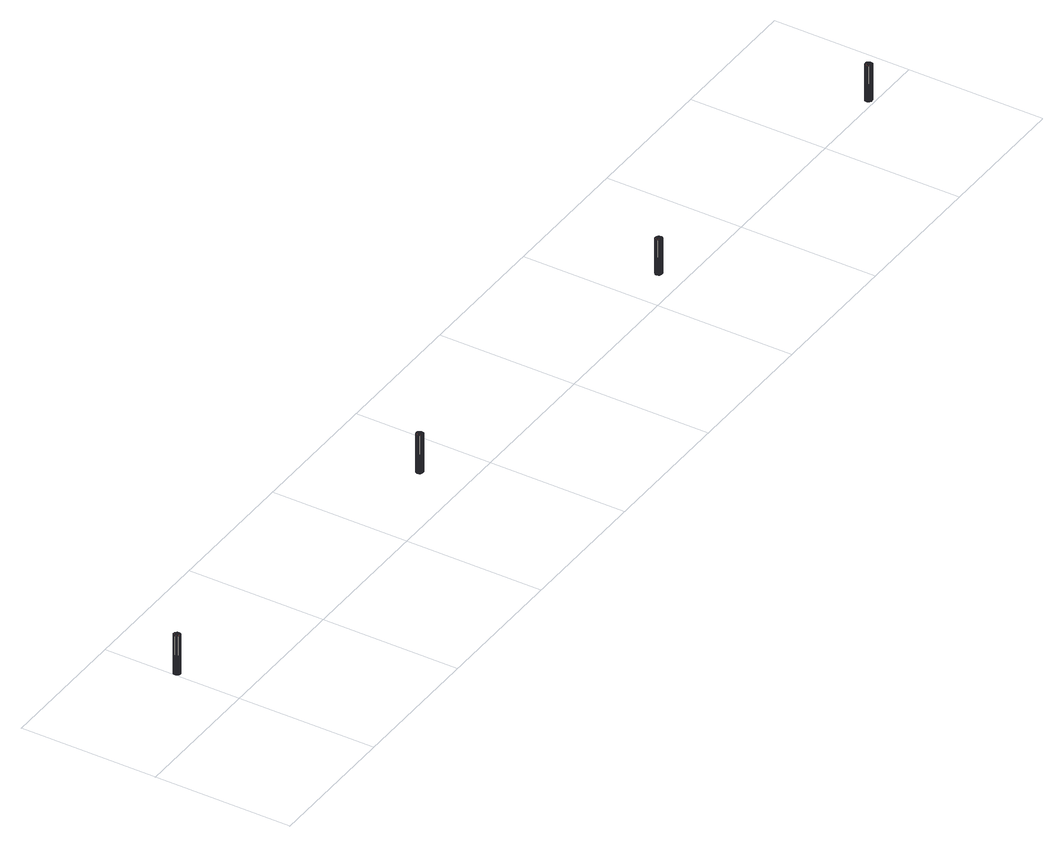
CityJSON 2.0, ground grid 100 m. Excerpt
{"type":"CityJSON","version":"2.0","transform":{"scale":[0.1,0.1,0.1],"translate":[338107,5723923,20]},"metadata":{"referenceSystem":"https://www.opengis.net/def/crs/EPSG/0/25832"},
"CityObjects":{
"building1":{"type":"Building","attributes":{"Geometrietyp2DReferenz":"1000","Gemeindeschluessel":"05170048","function":"51002_1251","roofType":"1000","measuredHeight":29.9},"geometry":[{"type":"Solid","lod":"2","boundaries":[[[[0,1,2]],[[1,3,2]],[[4,5,0]],[[5,1,0]],[[6,7,4]],[[7,5,4]],[[8,9,6]],[[9,7,6]],[[10,11,8]],[[11,9,8]],[[12,13,10]],[[13,11,10]],[[14,15,12]],[[15,13,12]],[[16,17,14]],[[17,15,14]],[[18,19,16]],[[19,17,16]],[[20,21,18]],[[21,19,18]],[[22,23,20]],[[23,21,20]],[[24,25,22]],[[25,23,22]],[[26,27,24]],[[27,25,24]],[[28,29,26]],[[29,27,26]],[[30,31,28]],[[31,29,28]],[[32,33,30]],[[33,31,30]],[[34,35,32]],[[35,33,32]],[[36,37,34]],[[37,35,34]],[[38,39,36]],[[39,37,36]],[[2,3,38]],[[3,39,38]],[[3,1,39]],[[1,5,39]],[[5,7,39]],[[7,9,39]],[[9,11,39]],[[11,13,39]],[[13,15,39]],[[15,17,39]],[[17,19,39]],[[19,21,39]],[[21,23,39]],[[23,25,39]],[[25,27,39]],[[27,29,39]],[[29,31,39]],[[31,33,39]],[[33,35,39]],[[35,37,39]],[[0,2,4]],[[2,38,4]],[[38,36,4]],[[36,34,4]],[[34,32,4]],[[32,30,4]],[[30,28,4]],[[28,26,4]],[[26,24,4]],[[24,22,4]],[[22,20,4]],[[20,18,4]],[[18,16,4]],[[16,14,4]],[[14,12,4]],[[12,10,4]],[[10,8,4]],[[8,6,4]]]],"semantics":{"surfaces":[{"type":"WallSurface"},{"type":"GroundSurface"},{"type":"RoofSurface"}],"values":[[0,0,0,0,0,0,0,0,0,0,0,0,0,0,0,0,0,0,0,0,0,0,0,0,0,0,0,0,0,0,0,0,0,0,0,0,0,0,0,0,1,1,1,1,1,1,1,1,1,1,1,1,1,1,1,1,1,1,2,2,2,2,2,2,2,2,2,2,2,2,2,2,2,2,2,2]]}}]},
"building2":{"type":"Building","attributes":{"Geometrietyp2DReferenz":"1000","Gemeindeschluessel":"05170048","function":"51002_1251","roofType":"1000","measuredHeight":29.7},"geometry":[{"type":"Solid","lod":"2","boundaries":[[[[40,41,42]],[[41,43,42]],[[44,45,40]],[[45,41,40]],[[46,47,44]],[[47,45,44]],[[48,49,46]],[[49,47,46]],[[50,51,48]],[[51,49,48]],[[52,53,50]],[[53,51,50]],[[54,55,52]],[[55,53,52]],[[56,57,54]],[[57,55,54]],[[58,59,56]],[[59,57,56]],[[60,61,58]],[[61,59,58]],[[62,63,60]],[[63,61,60]],[[64,65,62]],[[65,63,62]],[[66,67,64]],[[67,65,64]],[[68,69,66]],[[69,67,66]],[[70,71,68]],[[71,69,68]],[[72,73,70]],[[73,71,70]],[[74,75,72]],[[75,73,72]],[[76,77,74]],[[77,75,74]],[[78,79,76]],[[79,77,76]],[[42,43,78]],[[43,79,78]],[[43,41,79]],[[41,45,79]],[[45,47,79]],[[47,49,79]],[[49,51,79]],[[51,53,79]],[[53,55,79]],[[55,57,79]],[[57,59,79]],[[59,61,79]],[[61,63,79]],[[63,65,79]],[[65,67,79]],[[67,69,79]],[[69,71,79]],[[71,73,79]],[[73,75,79]],[[75,77,79]],[[40,42,44]],[[42,78,44]],[[78,76,44]],[[76,74,44]],[[74,72,44]],[[72,70,44]],[[70,68,44]],[[68,66,44]],[[66,64,44]],[[64,62,44]],[[62,60,44]],[[60,58,44]],[[58,56,44]],[[56,54,44]],[[54,52,44]],[[52,50,44]],[[50,48,44]],[[48,46,44]]]],"semantics":{"surfaces":[{"type":"WallSurface"},{"type":"GroundSurface"},{"type":"RoofSurface"}],"values":[[0,0,0,0,0,0,0,0,0,0,0,0,0,0,0,0,0,0,0,0,0,0,0,0,0,0,0,0,0,0,0,0,0,0,0,0,0,0,0,0,1,1,1,1,1,1,1,1,1,1,1,1,1,1,1,1,1,1,2,2,2,2,2,2,2,2,2,2,2,2,2,2,2,2,2,2]]}}]},
"building3":{"type":"Building","attributes":{"Geometrietyp2DReferenz":"1000","Gemeindeschluessel":"05170048","function":"51002_1251","roofType":"1000","measuredHeight":27.11},"geometry":[{"type":"Solid","lod":"2","boundaries":[[[[80,81,82]],[[81,83,82]],[[84,85,80]],[[85,81,80]],[[86,87,84]],[[87,85,84]],[[88,89,86]],[[89,87,86]],[[90,91,88]],[[91,89,88]],[[92,93,90]],[[93,91,90]],[[94,95,92]],[[95,93,92]],[[96,97,94]],[[97,95,94]],[[98,99,96]],[[99,97,96]],[[100,101,98]],[[101,99,98]],[[102,103,100]],[[103,101,100]],[[104,105,102]],[[105,103,102]],[[106,107,104]],[[107,105,104]],[[108,109,106]],[[109,107,106]],[[110,111,108]],[[111,109,108]],[[112,113,110]],[[113,111,110]],[[114,115,112]],[[115,113,112]],[[116,117,114]],[[117,115,114]],[[118,119,116]],[[119,117,116]],[[82,83,118]],[[83,119,118]],[[83,81,119]],[[81,85,119]],[[85,87,119]],[[87,89,119]],[[89,91,119]],[[91,93,119]],[[93,95,119]],[[95,97,119]],[[97,99,119]],[[99,101,119]],[[101,103,119]],[[103,105,119]],[[105,107,119]],[[107,109,119]],[[109,111,119]],[[111,113,119]],[[113,115,119]],[[115,117,119]],[[80,82,84]],[[82,118,84]],[[118,116,84]],[[116,114,84]],[[114,112,84]],[[112,110,84]],[[110,108,84]],[[108,106,84]],[[106,104,84]],[[104,102,84]],[[102,100,84]],[[100,98,84]],[[98,96,84]],[[96,94,84]],[[94,92,84]],[[92,90,84]],[[90,88,84]],[[88,86,84]]]],"semantics":{"surfaces":[{"type":"WallSurface"},{"type":"GroundSurface"},{"type":"RoofSurface"}],"values":[[0,0,0,0,0,0,0,0,0,0,0,0,0,0,0,0,0,0,0,0,0,0,0,0,0,0,0,0,0,0,0,0,0,0,0,0,0,0,0,0,1,1,1,1,1,1,1,1,1,1,1,1,1,1,1,1,1,1,2,2,2,2,2,2,2,2,2,2,2,2,2,2,2,2,2,2]]}}]},
"building4":{"type":"Building","attributes":{"Geometrietyp2DReferenz":"1000","Gemeindeschluessel":"05170048","function":"51002_1251","roofType":"1000","measuredHeight":27.67},"geometry":[{"type":"Solid","lod":"2","boundaries":[[[[120,121,122]],[[121,123,122]],[[124,125,120]],[[125,121,120]],[[126,127,124]],[[127,125,124]],[[128,129,126]],[[129,127,126]],[[130,131,128]],[[131,129,128]],[[132,133,130]],[[133,131,130]],[[134,135,132]],[[135,133,132]],[[136,137,134]],[[137,135,134]],[[138,139,136]],[[139,137,136]],[[140,141,138]],[[141,139,138]],[[142,143,140]],[[143,141,140]],[[144,145,142]],[[145,143,142]],[[146,147,144]],[[147,145,144]],[[148,149,146]],[[149,147,146]],[[150,151,148]],[[151,149,148]],[[152,153,150]],[[153,151,150]],[[154,155,152]],[[155,153,152]],[[156,157,154]],[[157,155,154]],[[158,159,156]],[[159,157,156]],[[122,123,158]],[[123,159,158]],[[123,121,159]],[[121,125,159]],[[125,127,159]],[[127,129,159]],[[129,131,159]],[[131,133,159]],[[133,135,159]],[[135,137,159]],[[137,139,159]],[[139,141,159]],[[141,143,159]],[[143,145,159]],[[145,147,159]],[[147,149,159]],[[149,151,159]],[[151,153,159]],[[153,155,159]],[[155,157,159]],[[120,122,124]],[[122,158,124]],[[158,156,124]],[[156,154,124]],[[154,152,124]],[[152,150,124]],[[150,148,124]],[[148,146,124]],[[146,144,124]],[[144,142,124]],[[142,140,124]],[[140,138,124]],[[138,136,124]],[[136,134,124]],[[134,132,124]],[[132,130,124]],[[130,128,124]],[[128,126,124]]]],"semantics":{"surfaces":[{"type":"WallSurface"},{"type":"GroundSurface"},{"type":"RoofSurface"}],"values":[[0,0,0,0,0,0,0,0,0,0,0,0,0,0,0,0,0,0,0,0,0,0,0,0,0,0,0,0,0,0,0,0,0,0,0,0,0,0,0,0,1,1,1,1,1,1,1,1,1,1,1,1,1,1,1,1,1,1,2,2,2,2,2,2,2,2,2,2,2,2,2,2,2,2,2,2]]}}]}
},
"vertices":[
[52,493,300],[52,493,1],[47,499,300],[47,499,1],[54,485,300],[54,485,1],[54,477,300],[54,477,1],[52,470,300],[52,470,1],[47,464,300],[47,464,1],[41,459,300],[41,459,1],[33,457,300],[33,457,1],[26,457,300],[26,457,1],[18,459,300],[18,459,1],[12,464,300],[12,464,1],[7,470,300],[7,470,1],[5,477,300],[5,477,1],[5,485,300],[5,485,1],[7,493,300],[7,493,1],[12,499,300],[12,499,1],[18,504,300],[18,504,1],[26,506,300],[26,506,1],[33,506,300],[33,506,1],[41,504,300],[41,504,1],
[2699,335,305],[2699,335,9],[2695,341,305],[2695,341,9],[2702,327,305],[2702,327,9],[2702,320,305],[2702,320,9],[2699,312,305],[2699,312,9],[2695,306,305],[2695,306,9],[2688,301,305],[2688,301,9],[2681,299,305],[2681,299,9],[2673,299,305],[2673,299,9],[2666,301,305],[2666,301,9],[2659,306,305],[2659,306,9],[2655,312,305],[2655,312,9],[2652,320,305],[2652,320,9],[2652,327,305],[2652,327,9],[2655,335,305],[2655,335,9],[2659,341,305],[2659,341,9],[2666,346,305],[2666,346,9],[2673,348,305],[2673,348,9],[2681,348,305],[2681,348,9],[2688,346,305],[2688,346,9],
[5303,176,293],[5303,176,22],[5298,182,293],[5298,182,22],[5305,168,293],[5305,168,22],[5305,161,293],[5305,161,22],[5303,153,293],[5303,153,22],[5298,147,293],[5298,147,22],[5292,142,293],[5292,142,22],[5284,140,293],[5284,140,22],[5277,140,293],[5277,140,22],[5269,142,293],[5269,142,22],[5263,147,293],[5263,147,22],[5258,153,293],[5258,153,22],[5256,161,293],[5256,161,22],[5256,168,293],[5256,168,22],[5258,176,293],[5258,176,22],[5263,182,293],[5263,182,22],[5269,187,293],[5269,187,22],[5277,189,293],[5277,189,22],[5284,189,293],[5284,189,22],[5292,187,293],[5292,187,22],
[7588,37,304],[7588,37,27],[7583,43,304],[7583,43,27],[7590,29,304],[7590,29,27],[7590,22,304],[7590,22,27],[7588,14,304],[7588,14,27],[7583,8,304],[7583,8,27],[7577,3,304],[7577,3,27],[7569,1,304],[7569,1,27],[7561,1,304],[7561,1,27],[7554,3,304],[7554,3,27],[7548,8,304],[7548,8,27],[7543,14,304],[7543,14,27],[7541,22,304],[7541,22,27],[7541,29,304],[7541,29,27],[7543,37,304],[7543,37,27],[7548,43,304],[7548,43,27],[7554,48,304],[7554,48,27],[7561,50,304],[7561,50,27],[7569,50,304],[7569,50,27],[7577,48,304],[7577,48,27]
]}
